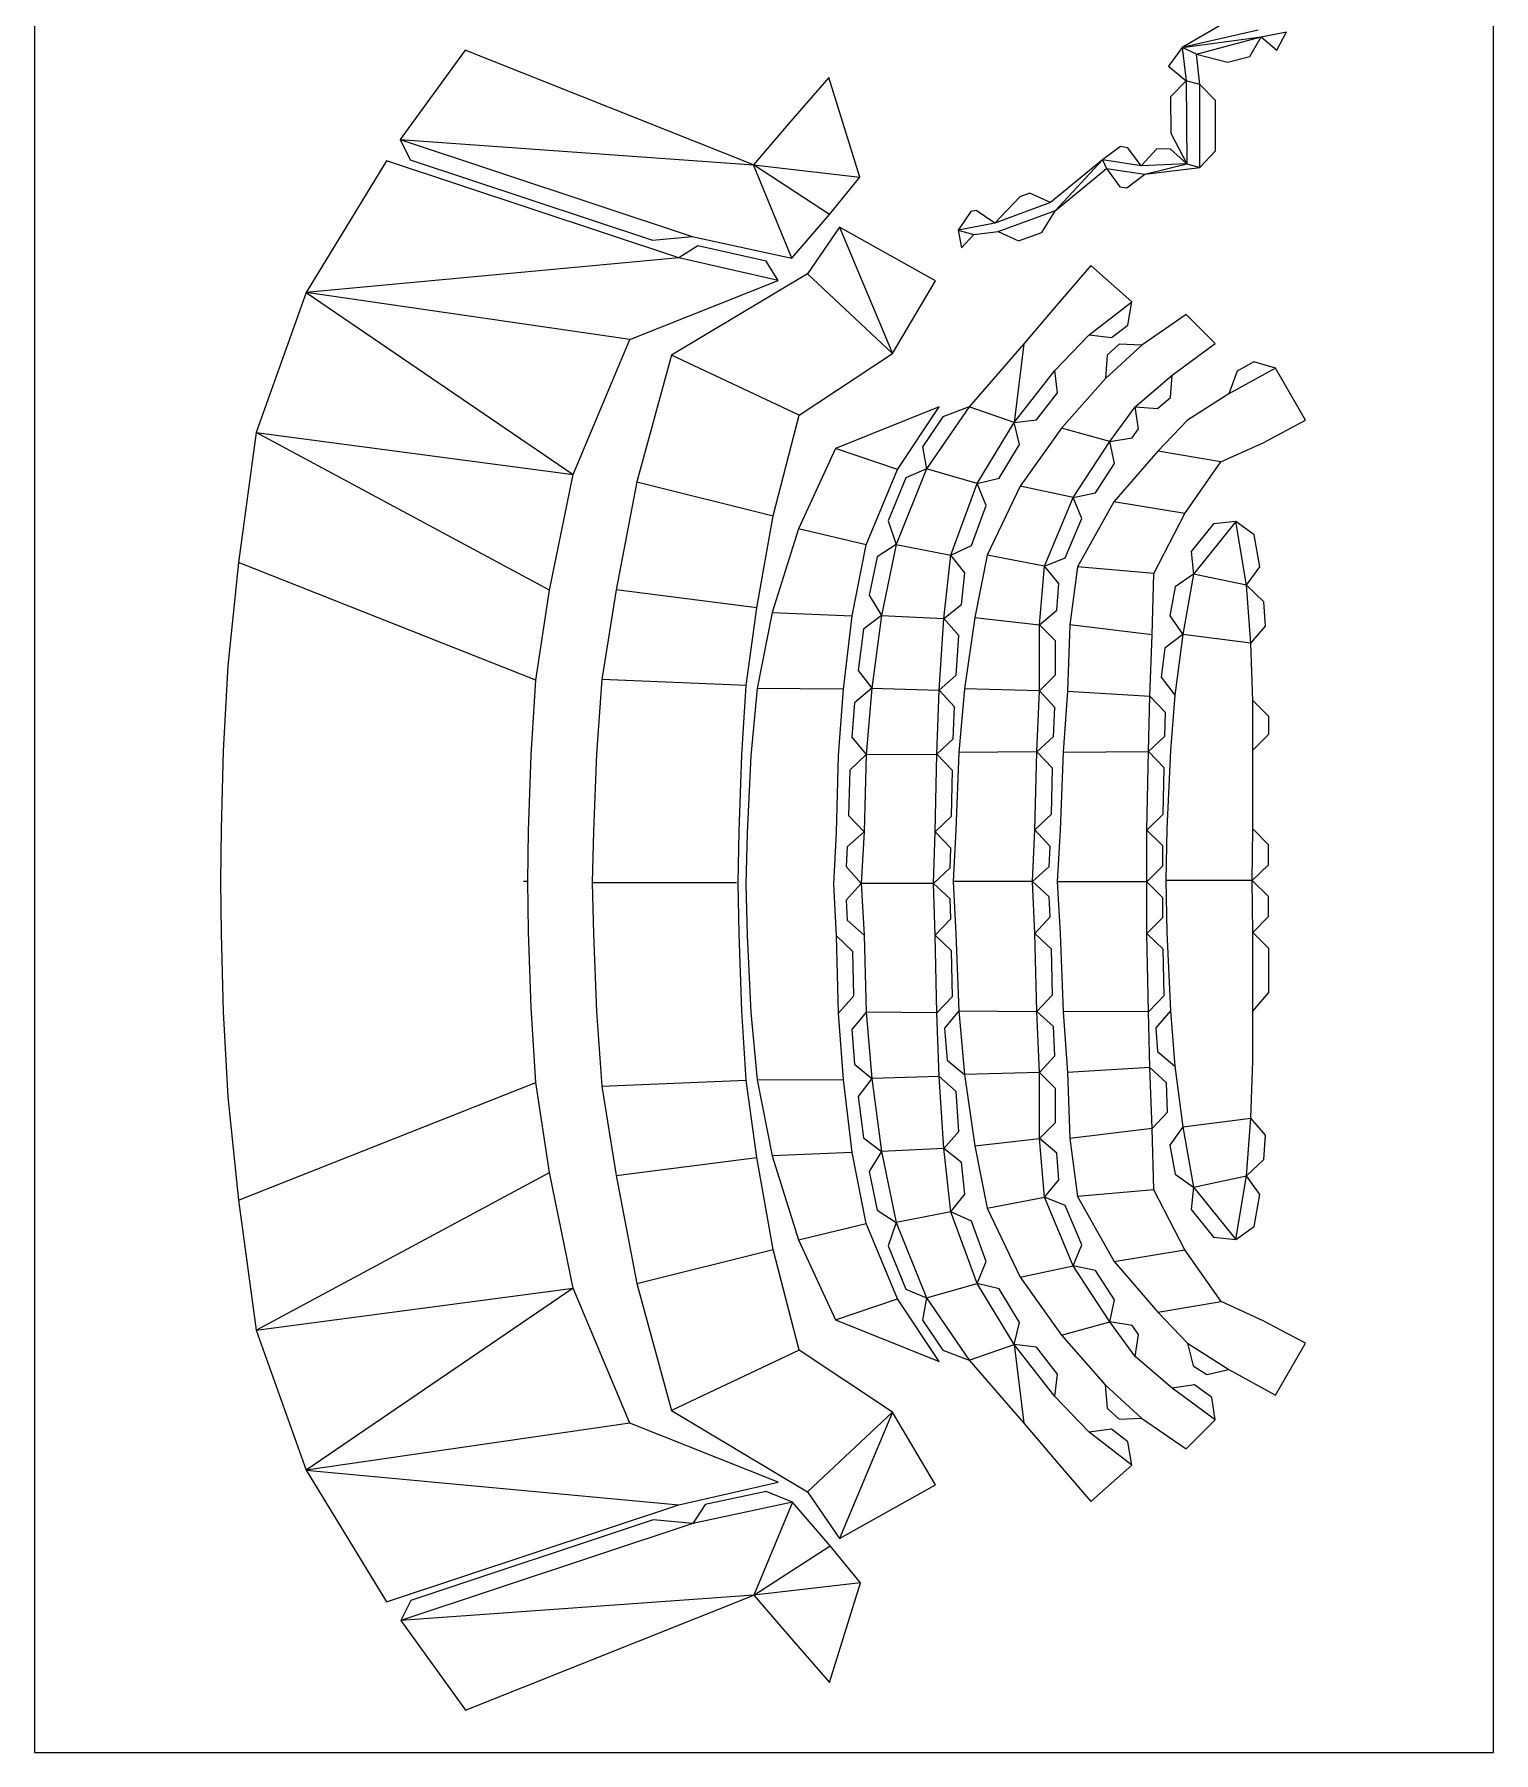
# Model space of a CAD drawing. Extents: x 35 to 967, y 23 to 835.
# Drawn here: x 510 to 967, y 23 to 561 of the extents above; entities that cross this region are included whole.
import ezdxf

# ---------------------------------------------------------------- set-up
doc = ezdxf.new("R2010")
doc.units = 0
doc.header["$MEASUREMENT"] = 0
for name, color, linetype in [('CutLine', 1, 'Continuous'), ('MountainLine', 5, 'Continuous'), ('ValleyLine', 5, 'Continuous')]:
    doc.layers.add(name, color=color, linetype=linetype)

msp = doc.modelspace()

# ---------------------------------------------------------------- linework, layer by layer
at = {"linetype": 'Continuous'}
msp.add_lwpolyline([(967.49, 834.9), (510.49, 834.9), (510.49, 22.9), (967.49, 22.9)], close=True, dxfattribs=at)
at = {"layer": 'CutLine', "linetype": 'Continuous'}
for p, q in [((884.35, 565.01), (869.98, 556.6)), ((891.13, 553.87), (894.66, 560)), ((894.66, 560), (899.56, 555.83)), ((899.56, 555.83), (902.64, 561.49)), ((645.37, 555.85), (625.03, 527.81)), ((735.67, 519.86), (645.37, 555.85)), ((869.98, 556.6), (865.64, 550.81)), ((874.46, 554.55), (884.17, 552)), ((875.43, 545.05), (874.46, 554.55)), ((865.64, 550.81), (871.24, 546.21)), ((884.17, 552), (891.13, 553.87)), ((759.27, 547.22), (746.7, 532.72)), ((768.99, 516.02), (759.27, 547.22)), ((871.24, 546.21), (866.27, 541.18)), ((880.43, 540.05), (875.43, 545.05)), ((866.27, 541.18), (866.35, 529.8)), ((880.43, 524.28), (880.43, 540.05)), ((746.7, 532.72), (735.67, 519.86)), ((625.03, 527.81), (628.2, 521.49)), ((866.35, 529.8), (871.41, 520.19)), ((850.67, 525.62), (844.97, 521.44)), ((852.91, 525.27), (850.67, 525.62)), ((857.09, 519.57), (852.91, 525.27)), ((861.87, 524.78), (857.09, 519.57)), ((866.2, 524.97), (861.87, 524.78)), ((871.41, 520.19), (866.2, 524.97)), ((875.43, 519.11), (880.43, 524.28)), ((620.81, 521.17), (595.61, 479.97)), ((712.29, 490.79), (620.81, 521.17)), ((628.2, 521.49), (704.11, 496.28)), ((844.97, 521.44), (828.73, 508.17)), ((830.32, 505.61), (846.21, 518.75)), ((846.21, 518.75), (850.41, 513.06)), ((852.59, 512.73), (858.28, 516.94)), ((858.28, 516.94), (875.43, 519.11)), ((759.48, 504.37), (768.99, 516.02)), ((822.29, 511.09), (819.1, 509.9)), ((828.73, 508.17), (822.29, 511.09)), ((850.41, 513.06), (852.59, 512.73)), ((805.48, 505.63), (803.78, 505.32)), ((811.31, 501.64), (805.48, 505.63)), ((819.1, 509.9), (811.31, 501.64)), ((826.02, 498.73), (830.32, 505.61)), ((747.71, 490.74), (759.48, 504.37)), ((762.61, 500.45), (752.59, 485.81)), ((792.74, 483.62), (762.61, 500.45)), ((803.78, 505.32), (799.78, 499.49)), ((704.11, 496.28), (716.51, 497.43)), ((716.51, 497.43), (747.71, 490.74)), ((799.78, 499.49), (800.81, 493.97)), ((800.81, 493.97), (804.65, 498.06)), ((804.65, 498.06), (812.3, 499.08)), ((812.3, 499.08), (818.71, 496.09)), ((818.71, 496.09), (826.02, 498.73)), ((718.27, 494.56), (712.29, 490.79)), ((739.64, 489.71), (718.27, 494.56)), ((743.41, 483.73), (739.64, 489.71)), ((752.59, 485.81), (709.98, 460.37)), ((841.31, 488.43), (830.5, 475.77)), ((854.18, 477.04), (841.31, 488.43)), ((595.61, 479.97), (579.98, 436.13)), ((696.94, 465.26), (743.41, 483.73)), ((779.28, 460.9), (792.74, 483.62)), ((830.5, 475.77), (820.38, 463.92)), ((852.94, 469.76), (854.18, 477.04)), ((847.85, 465.82), (852.94, 469.76)), ((871.18, 473.05), (857.27, 463.5)), ((880.29, 464.02), (871.18, 473.05)), ((679.25, 423.03), (696.94, 465.26)), ((820.38, 463.92), (803.29, 444.21)), ((830.1, 455.57), (840.84, 466.71)), ((840.84, 466.71), (847.85, 465.82)), ((850.21, 463.79), (846.47, 460.35)), ((857.27, 463.5), (850.21, 463.79)), ((866.85, 454.11), (880.29, 464.02)), ((709.98, 460.37), (699.21, 420.65)), ((750.04, 441.52), (779.28, 460.9)), ((846.47, 460.35), (845.89, 453.02)), ((892.37, 458.22), (887.2, 455.37)), ((899.16, 456.24), (892.37, 458.22)), ((830.95, 448.55), (830.1, 455.57)), ((845.89, 453.02), (832.12, 437.5)), ((866.27, 447.06), (866.85, 454.11)), ((887.2, 455.37), (884.52, 448.2)), ((908.57, 440), (899.16, 456.24)), ((824.32, 440.1), (830.95, 448.55)), ((862.24, 443.64), (866.27, 447.06)), ((884.52, 448.2), (871.63, 439.97)), ((741.91, 410.03), (750.04, 441.52)), ((793.89, 444.14), (761.33, 431.1)), ((780.76, 424.5), (793.89, 444.14)), ((803.29, 444.21), (795.03, 441.02)), ((856.32, 437.23), (855.19, 444.21)), ((855.19, 444.21), (862.24, 443.64)), ((579.98, 436.13), (574.46, 395.45)), ((795.03, 441.02), (788.64, 431.68)), ((817.3, 439.25), (824.32, 440.1)), ((818.98, 432.38), (817.3, 439.25)), ((832.12, 437.5), (819.17, 419.33)), ((854.3, 434.44), (856.32, 437.23)), ((871.63, 439.97), (862.35, 430.25)), ((895.26, 432.92), (908.57, 440)), ((761.33, 431.1), (749.79, 405.99)), ((788.64, 431.68), (789.93, 424.73)), ((812.6, 421.85), (818.98, 432.38)), ((847.32, 433.31), (854.3, 434.44)), ((848.77, 426.39), (847.32, 433.31)), ((882.1, 426.93), (895.26, 432.92)), ((842.77, 417.19), (848.77, 426.39)), ((862.35, 430.25), (848.59, 414.4)), ((870.73, 410.77), (882.1, 426.93)), ((671.85, 386.8), (679.25, 423.03)), ((699.21, 420.65), (692.69, 386.85)), ((771.03, 400.93), (780.76, 424.5)), ((783.42, 421.98), (777.92, 408.45)), ((789.93, 424.73), (783.42, 421.98)), ((805.73, 420.16), (812.6, 421.85)), ((808.54, 413.3), (805.73, 420.16)), ((819.17, 419.33), (808.9, 397.76)), ((835.85, 415.74), (842.77, 417.19)), ((838.52, 409.19), (835.85, 415.74)), ((848.59, 414.4), (837.18, 394.07)), ((736.79, 381.25), (741.91, 410.03)), ((803.92, 400.71), (808.54, 413.3)), ((833.34, 396.92), (838.52, 409.19)), ((861.12, 391.99), (870.73, 410.77)), ((749.79, 405.99), (741.59, 379.77)), ((777.92, 408.45), (780.33, 401.09)), ((879.74, 407.49), (872.77, 398.85)), ((886.77, 408.24), (879.74, 407.49)), ((892.53, 404.14), (886.77, 408.24)), ((894.24, 394.05), (892.53, 404.14)), ((766.59, 378.7), (771.03, 400.93)), ((780.33, 401.09), (774.43, 397.2)), ((797.51, 397.74), (803.92, 400.71)), ((872.77, 398.85), (873.52, 391.82)), ((574.46, 395.45), (571.13, 363.14)), ((774.43, 397.2), (771.95, 385.17)), ((801.92, 392.21), (797.51, 397.74)), ((808.9, 397.76), (805.01, 378.2)), ((826.79, 394.25), (833.34, 396.92)), ((831.37, 388.86), (826.79, 394.25)), ((837.18, 394.07), (834.75, 375.89)), ((890.14, 388.29), (894.24, 394.05)), ((800.82, 382.33), (801.92, 392.21)), ((830.68, 380.54), (831.37, 388.86)), ((860.5, 372.8), (861.12, 391.99)), ((867.71, 387.78), (866.08, 378.73)), ((873.52, 391.82), (867.71, 387.78)), ((895.53, 383.13), (890.14, 388.29)), ((667.58, 358.57), (671.85, 386.8)), ((692.69, 386.85), (688.18, 358.82)), ((771.95, 385.17), (775.76, 378.89)), ((795.3, 377.91), (800.82, 382.33)), ((896.08, 375.55), (895.53, 383.13)), ((733.44, 356.98), (736.79, 381.25)), ((741.59, 379.77), (736.85, 355.98)), ((763.86, 355.82), (766.59, 378.7)), ((775.76, 378.89), (770.15, 374.58)), ((799.97, 372.6), (795.3, 377.91)), ((805.01, 378.2), (801.77, 355.92)), ((825.28, 375.97), (830.68, 380.54)), ((866.08, 378.73), (870.11, 372.92)), ((770.15, 374.58), (768.47, 361.65)), ((799.15, 360.12), (799.97, 372.6)), ((830.27, 370.96), (825.28, 375.97)), ((834.75, 375.89), (834.03, 355.21)), ((859.84, 353.63), (860.5, 372.8)), ((870.11, 372.92), (864.51, 368.61)), ((891.45, 370.21), (896.08, 375.55)), ((830.24, 360.27), (830.27, 370.96)), ((864.51, 368.61), (863.32, 359.5)), ((892.06, 352.23), (891.45, 370.21)), ((571.13, 363.14), (569.63, 336.51)), ((768.47, 361.65), (772.78, 356.05)), ((666.1, 335.16), (667.58, 358.57)), ((688.18, 358.82), (686.55, 335.52)), ((732.03, 335.27), (733.44, 356.98)), ((736.85, 355.98), (734.9, 334.89)), ((762.29, 335.07), (763.86, 355.82)), ((772.78, 356.05), (767.37, 351.49)), ((793.84, 355.45), (799.15, 360.12)), ((798.65, 350.27), (793.84, 355.45)), ((801.77, 355.92), (800.02, 335.97)), ((825.23, 355.29), (830.24, 360.27)), ((830.03, 350.09), (825.23, 355.29)), ((834.03, 355.21), (832.72, 336.09)), ((863.32, 359.5), (867.63, 353.9)), ((767.37, 351.49), (766.45, 340.72)), ((798.28, 340.25), (798.65, 350.27)), ((829.66, 340.93), (830.03, 350.09)), ((864.7, 348.5), (859.84, 353.63)), ((867.63, 353.9), (866.27, 336.57)), ((897.05, 347.22), (892.06, 352.23)), ((864.51, 341.11), (864.7, 348.5)), ((897.04, 341.68), (897.05, 347.22)), ((766.45, 340.72), (771.01, 335.31)), ((793.1, 335.44), (798.28, 340.25)), ((824.47, 336.13), (829.66, 340.93)), ((859.38, 336.24), (864.51, 341.11)), ((892.03, 336.69), (897.04, 341.68)), ((569.63, 336.51), (569, 311.96)), ((665.29, 311.46), (666.1, 335.16)), ((686.55, 335.52), (685.61, 311.31)), ((731.24, 311.23), (732.03, 335.27)), ((734.9, 334.89), (733.67, 310.78)), ((761.72, 310.89), (762.29, 335.07)), ((771.01, 335.31), (765.88, 330.45)), ((798, 330.34), (793.1, 335.44)), ((800.02, 335.97), (799.08, 311.71)), ((829.34, 331.01), (824.47, 336.13)), ((832.72, 336.09), (831.78, 311.72)), ((864.29, 331.15), (859.38, 336.24)), ((866.27, 336.57), (865.11, 312.05)), ((892.08, 312.11), (892.03, 336.69)), ((765.88, 330.45), (765.49, 316.27)), ((797.73, 316.07), (798, 330.34)), ((828.98, 316.62), (829.34, 331.01)), ((864.02, 316.61), (864.29, 331.15)), ((569, 311.96), (568.8, 295.64)), ((765.49, 316.27), (770.36, 311.14)), ((792.63, 311.17), (797.73, 316.07)), ((823.85, 311.75), (828.98, 316.62)), ((858.93, 311.7), (864.02, 316.61)), ((865.11, 312.05), (864.82, 295.86)), ((897.02, 307.06), (892.08, 312.11)), ((665, 295.64), (665.29, 311.46)), ((685.61, 311.31), (685.18, 295.2)), ((730.95, 295.2), (731.24, 311.23)), ((733.67, 310.78), (733.26, 294.73)), ((760.84, 294.73), (761.72, 310.89)), ((770.36, 311.14), (765.07, 306.44)), ((797.47, 306.01), (792.63, 311.17)), ((799.08, 311.71), (798.26, 295.54)), ((828.61, 306.52), (823.85, 311.75)), ((831.78, 311.72), (830.81, 295.52)), ((863.93, 306.7), (858.93, 311.7)), ((863.92, 300.51), (863.93, 306.7)), ((896.96, 300.81), (897.02, 307.06)), ((765.07, 306.44), (764.71, 300.26)), ((797.28, 299.81), (797.47, 306.01)), ((828.31, 300.29), (828.61, 306.52)), ((764.71, 300.26), (769.41, 294.97)), ((792.12, 294.97), (797.28, 299.81)), ((823.08, 295.54), (828.31, 300.29)), ((858.92, 295.52), (863.92, 300.51)), ((864.82, 295.86), (865.11, 279.68)), ((891.9, 295.86), (896.96, 300.81)), ((896.96, 290.92), (891.9, 295.86)), ((568.8, 295.64), (569, 279.31)), ((665.29, 279.82), (665, 295.64)), ((685.18, 295.2), (685.61, 279.07)), ((731.24, 279.15), (730.95, 295.2)), ((733.26, 294.73), (733.67, 278.67)), ((761.72, 278.56), (760.84, 294.73)), ((769.41, 294.97), (764.71, 289.69)), ((797.28, 290.13), (792.12, 294.97)), ((798.26, 295.54), (799.08, 279.35)), ((828.31, 290.78), (823.08, 295.54)), ((828.61, 284.56), (828.31, 290.78)), ((830.81, 295.52), (831.78, 279.31)), ((863.92, 290.52), (858.92, 295.52)), ((863.93, 284.33), (863.92, 290.52)), ((897.02, 284.66), (896.96, 290.92)), ((764.71, 289.69), (765.07, 283.5)), ((797.48, 283.93), (797.28, 290.13)), ((666.1, 256.11), (665.29, 279.82)), ((765.07, 283.5), (770.36, 278.8)), ((792.64, 278.77), (797.48, 283.93)), ((823.85, 279.32), (828.61, 284.56)), ((858.93, 279.33), (863.93, 284.33)), ((865.11, 279.68), (866.27, 255.15)), ((892.08, 279.61), (897.02, 284.66)), ((569, 279.31), (569.63, 254.75)), ((685.61, 279.07), (686.55, 254.86)), ((732.03, 255.11), (731.24, 279.15)), ((733.67, 278.67), (734.9, 254.56)), ((766.84, 273.68), (761.72, 278.56)), ((770.36, 278.8), (771.01, 254.64)), ((797.73, 273.87), (792.64, 278.77)), ((799.08, 279.35), (800.02, 255.1)), ((828.98, 274.45), (823.85, 279.32)), ((829.34, 260.07), (828.98, 274.45)), ((831.78, 279.31), (832.72, 254.94)), ((864.02, 274.42), (858.93, 279.33)), ((864.29, 259.86), (864.02, 274.42)), ((897.07, 274.6), (892.08, 279.61)), ((897.04, 260.89), (897.07, 274.6)), ((767.17, 259.79), (766.84, 273.68)), ((798.01, 259.6), (797.73, 273.87)), ((762.29, 254.39), (767.17, 259.79)), ((793.1, 254.51), (798.01, 259.6)), ((824.47, 254.94), (829.34, 260.07)), ((859.38, 254.77), (864.29, 259.86)), ((892.03, 255.03), (897.04, 260.89)), ((569.63, 254.75), (571.13, 228.13)), ((667.58, 232.69), (666.1, 256.11)), ((686.55, 254.86), (688.18, 231.57)), ((733.44, 233.4), (732.03, 255.11)), ((734.9, 254.56), (736.85, 233.48)), ((763.86, 233.64), (762.29, 254.39)), ((771.01, 254.64), (766.45, 249.23)), ((793.84, 234.5), (793.1, 254.51)), ((800.02, 255.1), (795.48, 249.68)), ((829.66, 250.15), (824.47, 254.94)), ((832.72, 254.94), (834.03, 235.81)), ((859.84, 237.4), (859.38, 254.77)), ((866.27, 255.15), (861.67, 249.77)), ((892.06, 239.5), (892.03, 255.03)), ((766.45, 249.23), (767.37, 238.45)), ((795.48, 249.68), (796.35, 239.7)), ((830.03, 240.97), (829.66, 250.15)), ((861.67, 249.77), (862.26, 242.42)), ((862.26, 242.42), (867.63, 237.83)), ((767.37, 238.45), (772.78, 233.9)), ((796.35, 239.7), (801.77, 235.15)), ((825.23, 235.78), (830.03, 240.97)), ((865.01, 232.58), (859.84, 237.4)), ((867.63, 237.83), (870.11, 218.81)), ((891.45, 221.51), (892.06, 239.5)), ((671.85, 204.48), (667.58, 232.69)), ((688.18, 231.57), (692.69, 203.55)), ((736.79, 209.14), (733.44, 233.4)), ((736.85, 233.48), (741.59, 209.69)), ((766.59, 210.77), (763.86, 233.64)), ((772.78, 233.9), (768.47, 228.29)), ((799.16, 229.83), (793.84, 234.5)), ((801.77, 235.15), (805.01, 212.87)), ((830.24, 230.79), (825.23, 235.78)), ((834.03, 235.81), (834.75, 215.13)), ((865.33, 223.41), (865.01, 232.58)), ((571.13, 228.13), (574.46, 195.83)), ((768.47, 228.29), (770.16, 215.37)), ((799.97, 217.34), (799.16, 229.83)), ((830.27, 220.11), (830.24, 230.79)), ((860.5, 218.23), (865.33, 223.41)), ((896.08, 216.16), (891.45, 221.51)), ((770.16, 215.37), (775.76, 211.06)), ((795.3, 212.02), (799.97, 217.34)), ((825.28, 215.09), (830.27, 220.11)), ((861.12, 199.04), (860.5, 218.23)), ((870.11, 218.81), (866.08, 213)), ((895.53, 208.59), (896.08, 216.16)), ((771.03, 188.53), (766.59, 210.77)), ((775.76, 211.06), (771.95, 204.78)), ((800.83, 207.61), (795.3, 212.02)), ((805.01, 212.87), (808.9, 193.31)), ((830.68, 210.52), (825.28, 215.09)), ((831.36, 202.21), (830.68, 210.52)), ((834.75, 215.13), (837.19, 196.95)), ((866.08, 213), (867.71, 203.94)), ((679.25, 168.25), (671.85, 204.48)), ((741.91, 180.36), (736.79, 209.14)), ((741.59, 209.69), (749.79, 183.47)), ((771.95, 204.78), (774.43, 192.74)), ((801.93, 197.73), (800.83, 207.61)), ((890.14, 203.43), (895.53, 208.59)), ((692.69, 203.55), (699.2, 169.74)), ((826.79, 196.81), (831.36, 202.21)), ((870.73, 180.26), (861.12, 199.04)), ((867.71, 203.94), (873.52, 199.91)), ((873.52, 199.91), (872.77, 192.88)), ((894.24, 197.66), (890.14, 203.43)), ((574.46, 195.83), (579.98, 155.13)), ((797.51, 192.21), (801.93, 197.73)), ((833.34, 194.14), (826.79, 196.81)), ((838.51, 181.88), (833.34, 194.14)), ((837.19, 196.95), (848.6, 176.62)), ((892.53, 187.58), (894.24, 197.66)), ((780.76, 164.96), (771.03, 188.53)), ((774.43, 192.74), (780.33, 188.85)), ((780.33, 188.85), (777.92, 181.5)), ((803.93, 189.24), (797.51, 192.21)), ((808.54, 176.65), (803.93, 189.24)), ((808.9, 193.31), (819.16, 171.74)), ((872.77, 192.88), (879.73, 184.24)), ((749.79, 183.47), (761.33, 158.36)), ((879.73, 184.24), (886.77, 183.49)), ((886.77, 183.49), (892.53, 187.58)), ((750.04, 148.87), (741.91, 180.36)), ((777.92, 181.5), (783.42, 167.97)), ((835.85, 175.33), (838.51, 181.88)), ((882.11, 164.11), (870.73, 180.26)), ((805.73, 169.78), (808.54, 176.65)), ((842.76, 173.87), (835.85, 175.33)), ((848.76, 164.67), (842.76, 173.87)), ((848.6, 176.62), (862.36, 160.78)), ((696.94, 126.02), (679.25, 168.25)), ((699.2, 169.74), (709.97, 130.02)), ((783.42, 167.97), (789.93, 165.22)), ((812.6, 168.1), (805.73, 169.78)), ((818.98, 157.56), (812.6, 168.1)), ((819.16, 171.74), (832.11, 153.57)), ((793.89, 145.32), (780.76, 164.96)), ((789.93, 165.22), (788.63, 158.27)), ((847.31, 157.75), (848.76, 164.67)), ((895.27, 158.11), (882.11, 164.11)), ((761.33, 158.36), (793.89, 145.32)), ((788.63, 158.27), (795.03, 148.93)), ((817.3, 150.69), (818.98, 157.56)), ((854.29, 156.62), (847.31, 157.75)), ((856.3, 153.83), (854.29, 156.62)), ((862.36, 160.78), (871.64, 151.06)), ((908.58, 151.04), (895.27, 158.11)), ((579.98, 155.13), (595.61, 111.3)), ((824.32, 149.84), (817.3, 150.69)), ((832.11, 153.57), (845.88, 138.05)), ((855.18, 146.85), (856.3, 153.83)), ((871.64, 151.06), (873.4, 144.01)), ((899.18, 134.8), (908.58, 151.04)), ((779.28, 129.49), (750.04, 148.87)), ((795.03, 148.93), (803.28, 145.73)), ((803.28, 145.73), (820.37, 126.02)), ((830.95, 141.39), (824.32, 149.84)), ((866.83, 136.95), (855.18, 146.85)), ((830.1, 134.37), (830.95, 141.39)), ((873.4, 144.01), (877.63, 141.31)), ((877.63, 141.31), (884.54, 142.84)), ((884.54, 142.84), (899.18, 134.8)), ((845.88, 138.05), (846.46, 130.71)), ((873.82, 138.01), (866.83, 136.95)), ((879.22, 134.03), (873.82, 138.01)), ((709.97, 130.02), (752.58, 104.59)), ((792.74, 106.76), (779.28, 129.49)), ((840.83, 123.23), (830.1, 134.37)), ((846.46, 130.71), (850.19, 127.28)), ((880.28, 127.04), (879.22, 134.03)), ((743.41, 107.54), (696.94, 126.02)), ((820.37, 126.02), (830.49, 114.17)), ((847.85, 124.12), (840.83, 123.23)), ((852.94, 120.18), (847.85, 124.12)), ((850.19, 127.28), (857.26, 127.57)), ((857.26, 127.57), (871.16, 118.01)), ((871.16, 118.01), (880.28, 127.04)), ((854.17, 112.9), (852.94, 120.18)), ((830.49, 114.17), (841.31, 101.51)), ((595.61, 111.3), (620.81, 70.11)), ((841.31, 101.51), (854.17, 112.9)), ((712.29, 100.49), (743.41, 107.54)), ((739.71, 104.66), (720.53, 100.54)), ((747.89, 101.3), (739.71, 104.66)), ((752.58, 104.59), (762.6, 89.95)), ((762.6, 89.95), (792.74, 106.76)), ((620.81, 70.11), (712.29, 100.49)), ((720.53, 100.54), (716.69, 94.6)), ((759.66, 87.67), (747.89, 101.3)), ((704.29, 95.75), (628.38, 70.55)), ((716.69, 94.6), (704.29, 95.75)), ((769.17, 76.02), (759.66, 87.67)), ((759.46, 44.81), (769.17, 76.02)), ((628.38, 70.55), (625.21, 64.23)), ((645.55, 36.18), (735.85, 72.18)), ((735.85, 72.18), (746.89, 59.32)), ((625.21, 64.23), (645.55, 36.18)), ((746.89, 59.32), (759.46, 44.81))]:
    msp.add_line(p, q, dxfattribs=at)
at = {"layer": 'MountainLine', "linetype": 'Continuous'}
for p, q in [((874.46, 554.55), (894.66, 560)), ((894.66, 560), (902.64, 561.49)), ((874.46, 554.55), (869.98, 556.6)), ((875.43, 545.05), (871.24, 546.21)), ((875.43, 519.11), (875.43, 545.05)), ((625.03, 527.81), (735.67, 519.86)), ((625.03, 527.81), (716.51, 497.43)), ((735.67, 519.86), (768.99, 516.02)), ((747.71, 490.74), (735.67, 519.86)), ((830.32, 505.61), (844.97, 521.44)), ((844.97, 521.44), (846.21, 518.75)), ((846.21, 518.75), (858.28, 516.94)), ((858.28, 516.94), (871.41, 520.19)), ((812.3, 499.08), (830.32, 505.61)), ((799.78, 499.49), (804.65, 498.06)), ((712.29, 490.79), (595.61, 479.97)), ((743.41, 483.73), (712.29, 490.79)), ((779.28, 460.9), (752.59, 485.81)), ((696.94, 465.26), (595.61, 479.97)), ((595.61, 479.97), (679.25, 423.03)), ((840.84, 466.71), (854.18, 477.04)), ((857.27, 463.5), (845.89, 453.02)), ((750.04, 441.52), (709.98, 460.37)), ((817.3, 439.25), (830.1, 455.57)), ((855.19, 444.21), (866.85, 454.11)), ((899.16, 456.24), (884.52, 448.2)), ((803.29, 444.21), (789.93, 424.73)), ((817.3, 439.25), (803.29, 444.21)), ((847.32, 433.31), (855.19, 444.21)), ((579.98, 436.13), (679.25, 423.03)), ((671.85, 386.8), (579.98, 436.13)), ((847.32, 433.31), (832.12, 437.5)), ((780.76, 424.5), (761.33, 431.1)), ((835.85, 415.74), (847.32, 433.31)), ((882.1, 426.93), (862.35, 430.25)), ((699.21, 420.65), (741.91, 410.03)), ((789.93, 424.73), (780.33, 401.09)), ((805.73, 420.16), (789.93, 424.73)), ((835.85, 415.74), (819.17, 419.33)), ((826.79, 394.25), (835.85, 415.74)), ((870.73, 410.77), (848.59, 414.4)), ((771.03, 400.93), (749.79, 405.99)), ((886.77, 408.24), (873.52, 391.82)), ((890.14, 388.29), (886.77, 408.24)), ((780.33, 401.09), (797.51, 397.74)), ((667.58, 358.57), (574.46, 395.45)), ((795.3, 377.91), (797.51, 397.74)), ((826.79, 394.25), (808.9, 397.76)), ((825.28, 375.97), (826.79, 394.25)), ((861.12, 391.99), (837.18, 394.07)), ((873.52, 391.82), (870.11, 372.92)), ((890.14, 388.29), (873.52, 391.82)), ((891.45, 370.21), (890.14, 388.29)), ((736.79, 381.25), (692.69, 386.85)), ((741.59, 379.77), (766.59, 378.7)), ((775.76, 378.89), (795.3, 377.91)), ((793.84, 355.45), (795.3, 377.91)), ((805.01, 378.2), (825.28, 375.97)), ((825.23, 355.29), (825.28, 375.97)), ((860.5, 372.8), (834.75, 375.89)), ((870.11, 372.92), (867.63, 353.9)), ((891.45, 370.21), (870.11, 372.92)), ((733.44, 356.98), (688.18, 358.82)), ((763.86, 355.82), (736.85, 355.98)), ((772.78, 356.05), (793.84, 355.45)), ((793.1, 335.44), (793.84, 355.45)), ((825.23, 355.29), (801.77, 355.92)), ((824.47, 336.13), (825.23, 355.29)), ((834.03, 355.21), (859.84, 353.63)), ((859.38, 336.24), (859.84, 353.63)), ((892.03, 336.69), (892.06, 352.23)), ((771.01, 335.31), (770.36, 311.14)), ((771.01, 335.31), (793.1, 335.44)), ((792.63, 311.17), (793.1, 335.44)), ((824.47, 336.13), (800.02, 335.97)), ((823.85, 311.75), (824.47, 336.13)), ((832.72, 336.09), (859.38, 336.24)), ((858.93, 311.7), (859.38, 336.24)), ((891.9, 295.86), (892.08, 312.11)), ((792.12, 294.97), (792.63, 311.17)), ((823.08, 295.54), (823.85, 311.75)), ((858.92, 295.52), (858.93, 311.7)), ((891.42, 295.86), (864.82, 295.86)), ((891.9, 295.86), (891.42, 295.86)), ((892.08, 279.61), (891.9, 295.86)), ((663.7, 295.64), (665, 295.64)), ((730.33, 295.2), (685.18, 295.2)), ((769.8, 294.97), (769.41, 294.97)), ((791.8, 294.97), (769.8, 294.97)), ((792.12, 294.97), (791.8, 294.97)), ((792.64, 278.77), (792.12, 294.97)), ((822.72, 295.54), (798.26, 295.54)), ((822.72, 295.54), (823.08, 295.54)), ((823.85, 279.32), (823.08, 295.54)), ((858.5, 295.52), (830.81, 295.52)), ((858.92, 295.52), (858.5, 295.52)), ((858.93, 279.33), (858.92, 295.52)), ((762.29, 254.39), (761.72, 278.56)), ((793.1, 254.51), (792.64, 278.77)), ((824.47, 254.94), (823.85, 279.32)), ((859.38, 254.77), (858.93, 279.33)), ((892.03, 255.03), (892.08, 279.61)), ((793.1, 254.51), (771.01, 254.64)), ((800.02, 255.1), (824.47, 254.94)), ((800.02, 255.1), (801.77, 235.15)), ((825.23, 235.78), (824.47, 254.94)), ((859.38, 254.77), (832.72, 254.94)), ((866.27, 255.15), (867.63, 237.83)), ((859.84, 237.4), (834.03, 235.81)), ((860.5, 218.23), (859.84, 237.4)), ((574.46, 195.83), (667.58, 232.69)), ((688.18, 231.57), (733.44, 233.4)), ((736.85, 233.48), (763.86, 233.64)), ((793.84, 234.5), (772.78, 233.9)), ((795.3, 212.02), (793.84, 234.5)), ((825.23, 235.78), (801.77, 235.15)), ((825.28, 215.09), (825.23, 235.78)), ((870.11, 218.81), (891.45, 221.51)), ((890.14, 203.43), (891.45, 221.51)), ((860.5, 218.23), (834.75, 215.13)), ((870.11, 218.81), (873.52, 199.91)), ((766.59, 210.77), (741.59, 209.69)), ((795.3, 212.02), (775.76, 211.06)), ((797.51, 192.21), (795.3, 212.02)), ((805.01, 212.87), (825.28, 215.09)), ((826.79, 196.81), (825.28, 215.09)), ((579.98, 155.13), (671.85, 204.48)), ((692.69, 203.55), (736.79, 209.14)), ((861.12, 199.04), (837.19, 196.95)), ((873.52, 199.91), (890.14, 203.43)), ((873.52, 199.91), (886.77, 183.49)), ((886.77, 183.49), (890.14, 203.43)), ((808.9, 193.31), (826.79, 196.81)), ((835.85, 175.33), (826.79, 196.81)), ((749.79, 183.47), (771.03, 188.53)), ((797.51, 192.21), (780.33, 188.85)), ((780.33, 188.85), (789.93, 165.22)), ((699.2, 169.74), (741.91, 180.36)), ((848.6, 176.62), (870.73, 180.26)), ((819.16, 171.74), (835.85, 175.33)), ((847.31, 157.75), (835.85, 175.33)), ((579.98, 155.13), (679.25, 168.25)), ((679.25, 168.25), (595.61, 111.3)), ((789.93, 165.22), (805.73, 169.78)), ((761.33, 158.36), (780.76, 164.96)), ((789.93, 165.22), (803.28, 145.73)), ((862.36, 160.78), (882.11, 164.11)), ((832.11, 153.57), (847.31, 157.75)), ((855.18, 146.85), (847.31, 157.75)), ((803.28, 145.73), (817.3, 150.69)), ((830.1, 134.37), (817.3, 150.69)), ((871.64, 151.06), (884.54, 142.84)), ((750.04, 148.87), (709.97, 130.02)), ((845.88, 138.05), (857.26, 127.57)), ((880.28, 127.04), (866.83, 136.95)), ((752.58, 104.59), (779.28, 129.49)), ((696.94, 126.02), (595.61, 111.3)), ((854.17, 112.9), (840.83, 123.23)), ((595.61, 111.3), (712.29, 100.49)), ((747.89, 101.3), (716.69, 94.6)), ((747.89, 101.3), (735.85, 72.18)), ((716.69, 94.6), (625.21, 64.23)), ((769.17, 76.02), (735.85, 72.18)), ((735.85, 72.18), (625.21, 64.23))]:
    msp.add_line(p, q, dxfattribs=at)
at = {"layer": 'ValleyLine', "linetype": 'Continuous'}
for p, q in [((893.73, 562.02), (869.98, 556.6)), ((869.98, 556.6), (894.66, 560)), ((869.98, 556.6), (871.24, 546.21)), ((871.24, 546.21), (871.41, 520.19)), ((759.48, 504.37), (735.67, 519.86)), ((857.09, 519.57), (844.97, 521.44)), ((871.41, 520.19), (857.09, 519.57)), ((871.41, 520.19), (875.43, 519.11)), ((828.73, 508.17), (811.31, 501.64)), ((762.61, 500.45), (779.28, 460.9)), ((811.31, 501.64), (799.78, 499.49)), ((820.38, 463.92), (817.3, 439.25)), ((805.73, 420.16), (817.3, 439.25)), ((797.51, 397.74), (805.73, 420.16)), ((780.33, 401.09), (775.76, 378.89)), ((775.76, 378.89), (772.78, 356.05)), ((772.78, 356.05), (771.01, 335.31)), ((770.36, 311.14), (769.41, 294.97)), ((769.41, 294.97), (770.36, 278.8)), ((771.01, 254.64), (772.78, 233.9)), ((772.78, 233.9), (775.76, 211.06)), ((775.76, 211.06), (780.33, 188.85)), ((805.73, 169.78), (797.51, 192.21)), ((817.3, 150.69), (805.73, 169.78)), ((817.3, 150.69), (820.37, 126.02)), ((779.28, 129.49), (762.6, 89.95)), ((735.85, 72.18), (759.66, 87.67))]:
    msp.add_line(p, q, dxfattribs=at)

doc.saveas('drawing.dxf')
